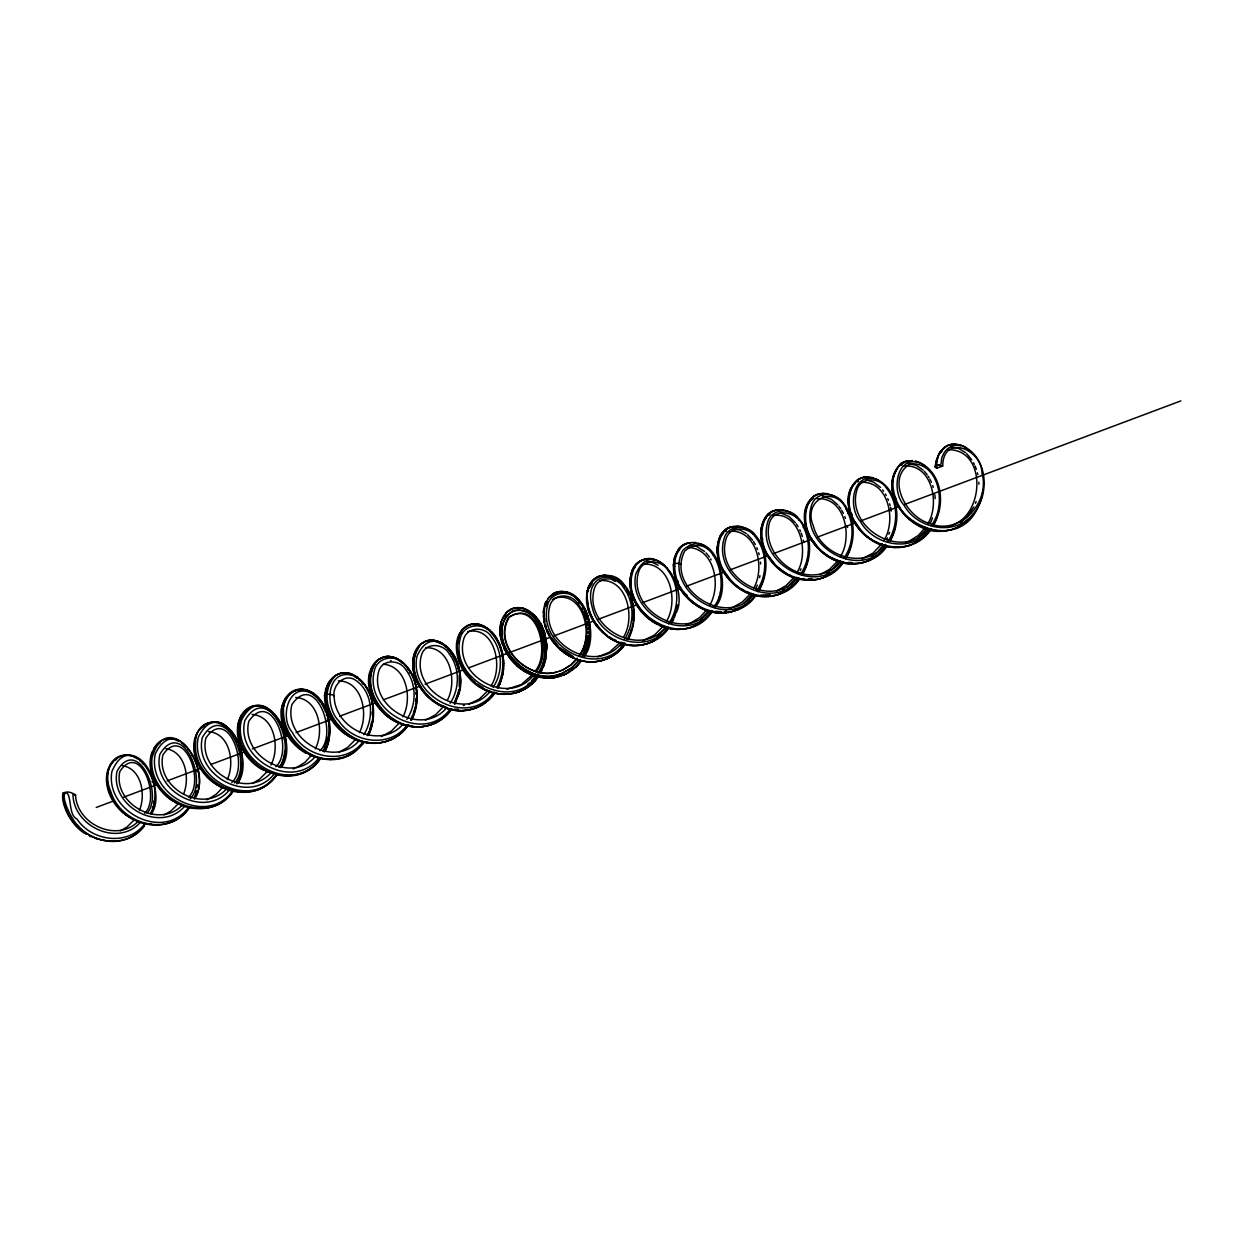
<?xml version="1.0" encoding="UTF-8"?>
<svg xmlns="http://www.w3.org/2000/svg" width="1243" height="1243" viewBox="0 0 1243 1243"><rect width="100%" height="100%" fill="white"/><g stroke="black" fill="none" stroke-linecap="round" stroke-linejoin="round"><path stroke-width="1.5" d="M62.756 794.557C61.187 805.852 72.482 827.294 86.093 834.084M712.845 607.407C732.391 589.881 715.067 526.861 684.815 550.913C664.989 588.374 726.409 629.144 753.538 594.884M544.123 622.261L543.409 610.934M503.679 662.705L503.291 670.909M544.512 632.081L546.982 646.469L545.289 661.369M590.13 633.013L588.856 619.635M633.308 616.839L633.324 615.471M403.229 723.954C381.275 749.84 335.936 729.89 334.227 697.82C331.508 685.468 344.933 671.888 356.492 680.853C372.962 692.864 374.236 718.299 363.811 734.691M325.044 691.9C322.481 708.588 332.207 725.275 345.74 734.52M372.279 714.958L372.279 712.053M588.188 633.2L588.219 631.895M63.642 792.816C61.156 832.857 119.421 860.56 144.328 825.259M412.769 661.96L413.344 670.987M503.648 666.807L503.695 665.44M931.504 525.105C946.778 505.87 939.801 461.914 910.358 463.825C885.451 478.275 906.131 516.56 928.381 523.023C958.679 536.712 990.469 503.446 982.001 473.21C981.752 449.158 943.282 433.294 942.676 466.016L936.725 468.254L936.787 466.793M415.923 698.613L415.752 701.534M808.618 552.855L808.68 551.395M848.363 498.583C847.322 523.94 870.457 547.604 895.768 547.448M936.445 465.674C935.932 454.223 945.628 441.451 958.042 444.45M590.005 635.748L589.633 623.535M590.239 634.35L589.881 637.115M767.009 515.192C758.199 525.649 760.001 541.404 765.983 552.809M935.979 465.845L938.263 455.342L944.82 447.107M456.756 645.474L459.879 633.666M543.331 613.017L543.704 608.821M586.82 594.605L588.343 609.614L595.055 623.66M503.695 668.097L503.104 672.261M633.34 620.847L633.308 609.971M588.048 635.794L586.494 644.791L582.687 654.471M284.833 750.601L284.01 756.412M459.257 686.633L459.257 675.011M852.014 539.415L852.154 537.955M895.659 523.054L895.799 521.594M761.229 529.798C759.706 551.488 775.989 572.106 796.39 578.352M804.874 513.437C802.59 539.99 827.481 565.208 854.003 563.84M891.992 482.222L893.033 476.457M589.726 638.467L590.037 637.084M459.926 687.161C461.976 670.785 456.352 651.938 441.669 642.973M412.8 661.354L413.406 657.454M457.269 644.682L458.108 639.865M153.588 802.59L153.775 801.129M197.404 784.768L197 787.674M241.049 768.407L240.645 771.313M677.451 604.844L676.782 609.194M939.102 508.154L939.288 506.693M982.933 490.348L982.529 493.253M630.683 577.793L630.729 588.327M500.976 622.976L500.323 635.328L504.456 649.234M500.556 624.996L500.152 633.79M589.881 638.451L589.306 641.186M281.415 708.246C278.681 726.518 290.334 744.635 305.996 753.274M717.817 544.683C715.238 561.603 725.213 578.477 739.041 587.675M848.503 497.076L849.389 492.818M311.729 693.361C327.064 702.777 331.788 723.395 327.655 740.051M674.219 560.795C670.552 586.463 693.625 611.245 718.811 612.939M459.972 688.389L454.658 704.082M502.871 673.628L503.244 672.183M589.679 639.803L589.058 642.538M674.234 559.117C671.764 572.572 677.357 586.587 686.431 596.438M371.564 722.245L370.989 725.12M458.838 689.539L458.263 692.413M720.412 592.833L720.676 591.388M459.242 691.232C463.748 672.556 456.678 648.24 437.334 641.046M502.607 674.965L503.011 673.535M632.501 626.286L632.765 624.934M759.582 577.607L759.955 575.68M328.292 737.146L323.133 751.58M761.446 528.322L763.59 521.734M805.091 511.961L806.179 507.843M543.781 608.728L544.683 604.875M586.914 592.631L588.094 588.529M414.634 708.774L414.929 707.329M763.746 577.917L764.057 576.472M807.391 561.556L807.701 560.111M851.346 543.766L850.678 546.625M502.747 674.871L501.209 680.278M584.49 655.356L589.198 642.522M152.438 808.338L152.796 806.909M196.425 790.548L195.695 793.391M283.715 757.842L280.436 767.521M676.472 610.624L671.236 623.038M894.323 530.264L894.665 528.834M937.968 513.903L938.31 512.489M981.954 496.128L981.224 498.971M631.056 575.882C632.64 564.338 644.837 554.518 656.273 560.065M588.017 592.01L588.529 590.192M107.504 770.878C103.402 786.508 111.544 803.056 123.368 813.14M281.695 706.832L285.595 698.426M325.34 690.471L326.132 687.783M674.172 558.06L679.02 548.614M718.097 543.253L718.905 540.565M936.663 460.096L935.559 467.415L936.725 468.254M587.799 589.493C583.495 604.471 590.394 620.49 601.099 631.009M500.913 622.929L501.24 621.997M239.34 777.03L239.728 775.616M327.002 742.91L326.179 745.722M370.647 726.549L369.824 729.361M414.276 710.188L413.468 713.016M719.759 595.692L718.951 598.505M763.404 579.331L762.581 582.159M369.684 672.214C366.172 684.442 370.725 697.634 378.292 707.376M413.639 656.537L414.509 653.927M458.853 693.765L454.907 703.926M541.342 671.531L545.289 661.416M588.561 645.195L586.727 650.4M630.822 631.646L631.584 629.02M631.864 628.958L629.113 636.696M674.7 558.697L675.586 556.072M458.185 692.895L454.363 702.559M675.633 613.607C690.657 589.71 653.569 532.657 635.794 574.111C627.404 614.26 687.022 645.661 712.379 610.748M806.225 565.798L806.66 564.4M501.178 621.951L501.535 621.049M888.9 534.21L889.506 532.346M151.149 812.534L151.63 811.151M195.26 794.79L194.281 797.555M238.905 778.444L236.792 783.882M456.632 698.038C473.024 673.784 436.417 613.467 417.026 656.102C408.17 696.717 469.264 728.274 493.859 691.916M675.306 614.865L674.327 617.616M849.87 549.437L846.297 557.423M893.515 533.076L890.765 539.835M936.678 518.113L937.144 516.731M980.323 501.752L980.789 500.37M545.724 606.227L546.361 604.502M458.714 636.292L456.74 647.712L458.807 659.505M501.473 621.003L506.087 613.079M544.76 604.782L546.159 601.332M587.892 588.685L588.421 587.613M543.595 666.574L544.512 663.995M501.349 680.17L499.22 685.375M151.599 813.543C168.768 788.746 130.701 725.788 111.854 771.701C105.096 811.151 162.802 841.76 188.377 807.764M183.513 794.199C190.163 778.382 185.627 751.44 165.739 748.706M139.418 810.452C145.959 794.93 141.655 768.392 122.109 765.626M325.713 747.105L324.066 751.16M717.972 601.27L718.485 599.903M761.617 584.909L762.114 583.542M805.759 567.181L802.123 575.105M932.545 517.849L930.261 523.256M975.491 503.322L976.175 501.488M458.667 638.11L459.32 636.432M107.939 769.557L108.996 767.086M152.066 751.937C145.198 770.691 157.239 791.651 173.383 801.362M849.824 491.482L850.88 489.012M893.453 475.137L895.815 470.444M937.098 458.776L937.595 457.502M545.087 603.849L545.832 602.063M588.203 587.753L588.762 586.712M632.19 570.428C624.778 591.544 638.855 614.881 657.796 624.421M719.604 537.302C710.297 563.203 732.671 592.15 758.541 596.112M368.301 733.479C378.183 713.7 373.164 683.277 350.79 674.561M411.946 717.118L412.49 715.766M455.575 700.757L456.134 699.405M935.622 520.833L936.165 519.481M979.81 503.12L978.676 505.808M227.236 779.563C235.129 763.093 230.095 733.199 208.451 731.63M194.467 799.094C212.6 774.995 176.957 709.598 155.313 753.802C146.519 794.013 205.872 826.688 232.053 791.775M238.097 782.733C246.176 764.243 242.882 739.678 226.661 726.611C214.619 715.176 194.871 725.788 195.617 741.745C191.142 782.639 251.878 811.99 276.101 775.026M281.741 766.372C290.971 745.831 285.346 715.067 262.584 706.257C248.367 701.456 236.419 716.45 238.19 729.781C238.128 769.681 296.176 794.495 320.337 758.82M500.432 682.749L498.023 687.83M628.849 636.742L629.906 634.225M150.776 813.994C156.074 802.092 156.4 788.062 151.491 775.974M217.09 722.727C192.028 718.33 189.371 754.221 201.77 768.749C216.298 795.536 258.715 801.937 276.692 775.181M194.467 797.804C215.194 769.029 167.121 704.828 151.988 758.106C147.513 799 208.249 828.351 232.457 791.387M785.343 510.329C758.479 504.627 756.412 544.046 770.66 558.495C785.933 583.433 826.673 588.359 843.422 562.38M757.298 585.111L755.697 588.685M800.181 570.553L800.943 568.75M370.305 670.49L371.036 668.874M589.151 588.467L592.212 583.278M458.869 635.391L460.314 632.858M588.561 586.851L589.151 585.826M632.578 569.558C622.79 593.315 641.947 621.034 665.347 627.451M673.784 618.967L671.904 622.914M716.838 603.958L717.429 602.622M761.058 586.261L759.178 590.192M359.398 732.671C368.876 714.896 362.536 680.76 338.329 680.915M315.318 748.876C324.501 731.381 319 698.923 295.663 697.432M402.95 716.854C412.443 699.001 407.098 666.388 383.45 664.213M270.974 765.004C280.017 747.929 274.889 716.077 252.065 714.445M447.262 700.384C457.362 682.376 450.758 646.748 425.743 647.712M324.532 751.875C338.578 730.092 322.714 676.456 290.629 692.693C268.395 717.972 298.149 759.566 328.416 759.116M368.161 735.514C377.111 717.195 374.454 692.413 358.807 678.507M368.487 735.297C378.229 715.548 374.314 686.385 353.773 675.135M326.629 686.509L328.494 683.075M324.796 751.456C335.159 730.931 329.939 699.11 306.757 689.989C292.416 685.033 279.955 699.747 281.835 713.42C281.602 753.087 339.805 778.32 363.391 742.32M719.402 539.291L720.583 536.945M806.676 506.585L807.235 505.373M281.073 767.506C301.163 742.708 263.578 675.322 241.251 720.785C231.944 761.866 292.618 795.753 319.42 759.908M237.351 783.51C257.239 759.178 220.337 692.398 198.29 737.301C189.231 777.932 249.237 811.244 275.744 775.865M886.616 539.617L887.455 537.846M368.907 732.127L367.167 735.607M414.867 653.103L418.052 648.147M410.718 719.759L411.355 718.454M454.363 703.398L454.985 702.093M675.928 555.248L677.155 552.933M934.41 523.474L935.031 522.169M753.833 587.97C764.725 568.641 758.028 532.206 731.956 531.025M797.462 571.609C809.302 552.125 800.212 511.246 772.462 515.472M546.718 603.678L547.51 602.109M584.614 655.372L585.81 652.917M411.169 720.381C420.056 703.243 418.844 680.107 405.575 665.518C397.201 653.554 376.753 656.366 374.205 671.313C364.354 711.602 424.624 744.324 450.152 709.038M411.48 720.194C422.48 699.7 417.897 667.507 394.761 657.64M588.949 585.981L589.57 584.987M632.283 569.745L633.433 567.896M502.545 618.299L502.964 617.445M497.278 686.478C506.072 669.837 504.58 647.354 491.575 633.277C483.154 621.329 462.676 624.157 460.081 639.135C449.919 679.983 511.79 712.643 536.588 675.897M147.062 813.171C164.045 794.899 137.15 735.421 117.028 771.25C109.555 806.521 161.015 834.488 185.114 805.759M411.138 718.765C421.548 699.514 417.524 671.406 398.226 659.256M623.396 637.302C635.686 618.097 627.42 577.917 599.856 580.636M666.403 621.438C678.538 602.063 670.785 562.597 643.299 564.089M709.66 605.372C721.422 585.966 714.741 548.349 687.954 547.433M497.34 688.342C510.842 666.295 501.147 622.727 470.491 624.452M628.259 639.259C635.095 626.503 635.919 610.857 630.931 597.308M715.548 606.553L716.201 605.263M978.055 507.113C954.562 561.556 865.47 510.733 900.134 464.245M490.954 685.95C503.664 667.848 495.009 625.617 467.772 631.599M973.906 506.895L967.442 516.482L960.357 522.806M840.237 556.895C852.931 537.458 845.131 496.594 817.117 498.769M883.866 540.534C896.576 521.097 888.776 480.233 860.762 482.408M927.511 524.173C940.221 504.736 932.421 463.872 904.407 466.047M278.867 767.304C298.755 746.421 267.882 680.776 244.871 720.52C235.176 759.597 293.426 791.682 318.876 757.842M196.891 733.23C188.035 750.803 198.896 772.229 213.734 782.841M632.687 568.89L633.899 567.103M234.523 782.966C253.821 763.171 224.595 699.094 202.345 737.487C193.318 775.523 249.967 806.101 274.672 773.395M589.368 585.142L590.487 583.371M190.257 798.705C208.995 779.967 181.323 717.289 159.819 754.439C151.739 790.564 204.505 819.79 229.256 790.206M540.27 673.24L545.553 659.691L546.78 645.179M583.915 656.894C602.824 634.676 579.58 570.319 547.666 598.862M719.868 536.215L723.271 531.584M720.878 534.801C707.329 561.199 732.888 594.294 760.53 596.391M845.753 558.744C855.728 542.352 856.085 519.807 844.168 504.285C836.99 491.871 815.61 490.255 811.384 505.901C799.233 546.221 860.172 581.32 886.601 545.786M188.625 797.105C205.561 781.257 183.622 724.032 162.926 754.874C155.499 787.13 201.319 813.823 225.403 790.097M144.732 813.217C161.031 798.022 140.241 740.61 119.825 771.546C112.631 803.988 159.57 829.765 182.643 804.78M538.732 672.712C553.244 652.062 544.62 608.293 514.524 610.189M537.706 673.084C555.714 653.756 537.613 592.227 506.569 615.378C488.344 646.22 527.731 686.291 559.878 674.157M582.314 656.366C592.616 639.539 591.823 615.658 578.337 600.757C570.133 588.778 549.717 591.513 547.293 606.444C537.644 647.556 599.81 679.564 624.701 642.88M626.86 639.663C633.433 628.927 635.406 615.627 632.671 603.368M803.475 527.312C798.659 511.106 771.763 505.777 768.764 525.82C764.942 547.433 782.189 568.781 802.776 573.769C812.813 556.817 812.005 533.092 798.441 518.253C790.206 506.849 770.147 508.682 767.304 523.583C757.08 563.638 816.837 597.106 842.972 562.147M889.941 541.062C902.309 521.345 898.487 488.623 875.398 478.664M933.586 524.701C945.939 504.984 942.116 472.278 919.043 462.318M371.439 668.097L374.982 663.576M519.621 607.703C503.866 606.351 497.014 625.711 500.836 638.482M633.775 569.201C616.932 610.453 680.884 651.425 709.862 614.834M534.816 671.438C550.944 654.564 537.473 598.52 508.605 617.398C492.01 645.101 527.312 680.418 556.196 672.168M460.112 632.858L460.796 632.066M589.803 584.319L591.513 581.895M319.917 750.772C338.873 733.494 314.961 670.443 291.872 704.641C283 739.414 333.419 768.78 358.404 741.465M275.884 766.698C294.498 749.98 271.456 687.861 248.802 721.328C240.225 755.62 289.945 784.271 314.557 757.453M231.804 782.562C249.998 766.543 227.997 705.496 205.872 738.093C197.761 771.748 246.502 799.404 270.601 773.239M109.617 765.952L111.031 763.855M764.212 520.584L764.896 519.512M714.632 607.609C734.675 588.234 713.466 522.899 682.811 550.276C662.379 590.301 728.212 632.936 755.682 594.869M807.857 504.223L810.063 501.209M851.502 487.877L852.185 486.79M578.694 656.133C594.542 637.566 584.381 590.052 554.844 598.132M757.981 591.761C769.075 575.229 768.764 551.255 755.868 535.764C748.302 524.158 728.041 523.769 724.094 538.607C711.959 578.927 772.882 614.026 799.327 578.508M535.919 671.779C552.933 654.657 538.654 597.867 509.304 617.134C491.964 645.101 527.98 681.288 557.33 671.873M493.083 687.488C503.027 672.525 503.027 650.85 491.405 636.773C484.723 625.773 466.109 626.69 463.437 640.145C454.239 677.451 510.283 706.91 533.822 674.654M450.09 703.32C459.801 688.762 460.034 667.833 449.189 653.787C443.098 642.833 424.593 642.289 421.346 655.574C411.48 692.18 466.203 722.121 490.255 691.232M624.421 639.337C634.583 624.079 634.8 602.14 623.411 587.442C616.994 575.96 597.588 575.4 594.154 589.337C583.744 627.684 641.062 659.163 666.264 626.752M756.956 590.534C767.599 574.841 767.599 552.032 755.48 537.131C748.566 526.115 729.408 525.556 725.834 539.633C715.176 577.42 771.126 610.127 797.183 578.523M800.585 574.173C809.892 560.469 810.964 541.684 803.335 526.985M844.23 557.812C853.537 544.123 854.609 525.323 846.965 510.624M887.875 541.466C898.518 525.773 898.518 502.964 886.414 488.064C879.485 477.032 860.327 476.489 856.753 490.565C846.095 528.353 902.045 561.059 928.101 529.456M406.803 719.386C416.483 704.921 416.793 684.101 406.057 670.086C400.091 659.225 381.756 658.65 378.602 671.826C369.202 707.687 422.107 737.239 446.501 707.904M579.331 655.884C589.431 640.813 589.71 619.123 578.508 604.533C572.262 593.175 553.088 592.554 549.748 606.32C539.633 644.371 596.5 675.275 621.469 643.237M633.604 567.29L634.412 566.342M407.844 724.778L406.181 727.108M668.516 623.846C679.253 608.65 679.766 586.463 668.625 571.329C662.503 559.707 642.895 557.734 638.638 571.733C626.923 609.8 683.681 642.864 709.784 611.245M752.776 593.719L743.687 603.461M796.421 577.358L787.316 587.116M840.05 560.997L830.961 570.755M883.695 544.636L877.496 551.939L871.498 556.553M927.34 528.291L916.712 539.151M408.372 725.011L405.948 728.227M408.698 724.824L405.078 729.253M451.085 709.815L451.862 708.712M494.465 693.547L495.242 692.46M460.998 633.417L461.976 632.097M677.621 552.218L679.703 549.686M665.642 626.767L664.119 628.834M708.836 610.577L700.12 619.791M881.924 543.688L873.161 552.995L862.02 558.899M925.553 527.327L918.22 535.5L909.037 541.249M634.241 568.486L635.235 567.15M536.292 675.26L531.336 681.148M548.52 598.023C530.994 628.29 566.171 667.755 598.644 661.167M663.824 625.617L654.517 635.049L642.74 640.689M707.065 609.583L699.623 617.616L690.378 623.194M375.246 663.032C357.813 693.345 392.866 732.702 425.292 726.067M461.091 631.304L462.365 629.906M590.782 582.781L592.072 581.211M634.101 566.544L635.484 564.928M678.476 549.297C661.385 576.736 690.984 613.778 720.816 613.032M153.93 748.504L154.676 747.509M241.95 714.787C229.287 734.737 244.84 761.306 264.091 770.536M311.853 754.874L304.908 762.41L296.3 767.723M319.746 758.681C302.981 784.877 261.776 778.724 247.202 753.351C232.301 738.793 238.003 697.214 264.433 707.671M450.665 709.598C434.242 735.048 394.435 730.946 378.742 706.879C365.131 692.895 363.811 655.745 389.789 656.926M494.31 693.237L487.66 700.648L479.518 706.335M537.939 676.891L534.397 681.35M581.584 660.53L575.991 666.978M625.229 644.169C618.936 653.212 608.961 659.567 598.069 661.323M668.874 627.808C654.517 649.98 620.77 650.431 603.119 632.081M756.148 595.102C739.725 620.552 699.918 616.45 684.225 592.383C670.195 578.306 669.635 539.975 696.204 542.585M799.793 578.741C783.028 604.704 742.304 599.794 727.031 574.856C713.249 560.546 714.368 522.231 740.766 526.442M887.067 546.034C870.318 571.998 829.578 567.088 814.305 542.134C800.057 527.685 802.123 488.266 828.972 493.984M930.712 529.673C913.621 556.165 871.949 550.4 857.142 524.593C843.111 509.832 847.027 470.615 873.549 477.918M399.36 722.882L391.343 731.164L381.321 736.555M443.642 706.444L435.563 714.772L425.463 720.179M223.15 786.835L216.437 794.059L209.601 798.472M721.266 533.869L725.135 529.829M451.349 709.644L449.438 711.928M493.657 694.619L494.621 693.423M536.992 678.305L537.799 677.249C522.107 700.741 485.485 698.892 468.766 677.544C455.109 664.166 448.537 631.242 471.641 624.25M580.124 662.146L581.056 661.105M623.287 645.972L624.359 644.868M667.351 628.678L663.948 632.796M667.724 628.616L664.321 632.734M710.406 613.389L711.214 612.317M579.269 659.909L571.329 668.066L562.706 673.116M189.418 807.888C171.783 834.115 130.266 828.584 115.257 802.667C102.998 788.497 103.247 753.569 127.951 755.076M233.062 791.542C215.07 818.282 172.653 811.897 158.125 785.11C146.146 770.738 147.933 735.872 172.513 738.87M363.981 742.459L354.069 752.233M580.139 659.582L572.122 667.771L561.556 673.582M753.6 597.572L754.827 595.972M797.307 581.18L798.534 579.58M840.594 564.912L841.822 563.312M886.041 546.78L879.267 554.114L870.597 559.723M929.795 530.388L924.497 536.386L917.769 541.404M973.005 514.182L970.488 517.321M620.133 642.413L609.645 652.093L597.65 656.91M577.311 658.091L570.755 664.927L563.871 669.371M749.917 594.263L742.242 602.078L732.811 607.361M793.562 577.917L785.887 585.717L776.44 591.015M837.207 561.556L829.516 569.356L820.085 574.654M187.973 808.898C167.65 838.046 120.291 823.487 110.938 791.915C95.758 757.795 136.606 738.202 150.76 774.234M532.765 674.39L521.33 684.505L506.958 689.228M710.778 613.747L711.664 612.613M487.707 690.906L479.316 699.032L468.968 704.175M354.892 740.144L347.574 747.463L338.655 752.435M634.629 565.814L636.059 564.275M461.619 630.589L464.82 627.482M450.556 710.716L447.682 713.933M493.813 694.495L491.948 696.686M580.248 662.177L578.43 664.197M623.551 645.94L620.692 649.001M266.53 772.229L259.399 779.299L252.236 783.478M406.912 725.244C390.318 748.193 353.556 743.33 338.795 720.862C324.485 707.283 326.334 668.19 352.732 675.415M620.412 645.909L621.22 644.915M632.578 602.591C626.954 567.849 581.242 567.958 592.274 607.578C599.608 640.067 647.23 656.102 668.299 627.264M133.856 820.271L127.035 826.983L120.198 830.977M177.889 804.143L170.99 810.933L164.076 814.942M577.187 658.806L570.335 665.471L562.815 669.884M405.296 728.243C388.95 750.057 354.022 747.074 337.847 726.611C323.957 713.078 317.664 679.657 341.343 673.053M144.545 825.849C128.511 847.477 94.08 845.085 77.672 825.181C71.472 820.318 51.957 781.443 75.543 794.805C76.491 823.721 115.925 842.816 137.662 821.903M841.06 564.788L835.047 570.646M972.29 515.596L963.107 523.94M329.24 682.065L330.032 681.133M363.08 743.827L352.437 753.32M721.997 534.863L723.628 533.061M765.641 518.502L766.434 517.57M852.916 485.78L855.448 483.201M884.348 548.536L877.263 555.512M144.716 823.891C127.889 846.343 91.578 841.309 76.957 819.013C66.951 814.973 73.182 787.472 62.678 793.174M930.246 529.44C912.455 553.166 873.813 545.972 860.327 521.423C847.726 507.564 852.139 471.563 876.408 479.099M362.863 741.993C344.653 766.201 305.063 757.888 292.323 732.345C278.727 717.366 289.231 680.309 312.723 693.998M492.989 695.536L491.063 697.68M536.137 679.439L531.507 684.209M622.712 646.981L617.849 651.783M885.653 544.418C865.361 571.112 820.939 556.429 813.373 526.007C801.797 499.468 835.84 483.123 847.12 510.951M663.311 629.828L658.883 634.381M375.402 662.426L377.608 660.484M376.38 661.696C354.97 691.465 393.347 734.97 426.582 725.834M678.678 548.816L680.822 546.749M419.73 645.443C401.085 672.587 430.575 710.825 460.733 710.437M548.66 597.557L553.259 593.595M591.854 581.367L592.647 580.543M404.193 730.231L405.42 729.051M448.847 712.767L445.802 715.813M575.664 667.056L578.539 664.228M707.795 616.435L708.696 615.456M839.305 566.451L836.523 569.31M926.796 533.698L924.015 536.556M840.827 562.162C831.598 572.774 816.325 577.311 802.776 573.769M679.253 548.163L681.475 546.205M462.738 629.238L466.172 626.503M506.041 613.017L507.967 611.323M403.26 731.195L404.519 730.029M592.429 580.714L593.253 579.922M490.13 698.628L491.218 697.541M635.748 564.477L636.665 563.654M576.721 666.17L577.653 665.223M111.823 762.922L112.662 762.052M155.468 746.561L156.307 745.707M199.098 730.2L200.838 728.553M940.982 452.126L941.837 451.271M767.91 514.276C747.633 538.623 774.078 576.923 802.279 579.72M750.508 600.664L747.618 603.383M794.215 584.288L789.771 588.265M794.65 584.194L786.99 590.441L777.683 594.713M969.136 518.797L966.231 521.516M447.029 714.709L444.823 716.714M489.183 699.56L490.301 698.488M532.532 683.23L533.48 682.314M619.076 650.866L620.024 649.949M663.032 633.744L655.853 639.508M663.389 633.697L653.585 640.829M403.587 730.993L401.334 733.013M706.863 617.398L696.997 624.576M139.977 822.85C117.122 847.26 73.057 825.818 72.964 794.059M376.567 661.136L378.245 659.94M420.01 644.868L424.391 641.87M420.957 644.231C397.853 671.904 433.434 715.984 465.985 710.219M593.035 580.093L593.874 579.347M636.354 563.856L637.286 563.063M488.204 700.446L489.354 699.421M554.906 677.497L565.627 674.141L575.773 667.103M705.915 618.315L701.844 621.686M402.639 731.909L399.298 734.706M749.529 601.969L742.848 606.895M243.597 712.985L244.483 712.192M287.226 696.624L288.127 695.847M810.918 500.339L813.73 498.21M723.83 530.885L726.145 529.067M767.537 514.478L768.873 513.437M812.627 497.045C790.486 522.402 819.992 563.126 850.026 563.763M334.709 676.27C310.47 704.765 348.46 750.104 381.85 742.366M552.545 599.825L554.254 598.505M443.813 717.568L445.103 716.527M487.194 701.316L488.375 700.306M527.343 687.457L531.553 684.116M574.794 667.988L571.609 670.428M616.854 652.637L618.097 651.767M507.268 611.805L511.494 609.132M593.657 579.502L594.527 578.787M636.975 563.265L637.939 562.52M529.471 682.889L527.514 684.489M835.498 570.521L828.599 575.167M442.788 718.392L444.093 717.382M486.168 702.14L487.38 701.161M530.543 684.986L525.136 688.855M615.829 653.461L617.087 652.622M400.666 733.665L398.242 735.499M656.941 635.981L657.92 635.189M377.841 660.002L382.533 657.438M421.284 643.719L425.883 641.186M594.309 578.958L595.195 578.275M637.628 562.722L638.607 562.007M681.117 546.407L682.827 545.211M157.208 744.914L160.145 743.034M331.757 679.486L332.704 678.771M441.731 719.184L443.067 718.205M485.112 702.932L486.339 701.984M768.485 513.654L769.883 512.691M572.759 669.682L569.434 671.904M614.772 654.253L616.062 653.445M857.406 479.876C833.727 503.803 862.316 545.382 891.79 547.184M901.144 463.484C874.575 489.4 910.56 536.308 943.453 530.963M746.515 604.549L738.078 609.598L730.216 612.131M831.924 573.07L833.509 571.889M919.4 540.317L921.001 539.136M965.19 522.588L959.767 526.053M397.154 736.244L398.583 735.281M440.659 719.946L442.011 718.998M484.04 703.678L485.298 702.777M613.7 654.999L615.005 654.238M378.509 659.489L384.103 656.926M465.286 626.969L466.886 626.068M594.977 578.446L595.879 577.793M638.296 562.209L639.29 561.525M681.785 545.895L683.541 544.776M508.573 610.733L510.764 609.49M786.555 590.534L788.186 589.446M829.438 571.873L826.238 573.878M396.051 736.975L397.496 736.042M440.939 719.759L438.437 721.344M482.937 704.408L484.226 703.538M613.933 654.999L610.344 657.05M700.772 622.448L695.831 625.182M201.786 727.839L202.764 727.217M245.415 711.493L246.394 710.856M725.461 531.553L726.44 530.932M769.106 515.208L770.085 514.571M335.284 675.586L340.147 673.364M725.788 529.285L727.202 528.399M769.495 512.893L770.924 512.007M813.217 496.485L815.781 495.025M814.693 495.615C796.11 508.667 805.355 537.613 820.131 550.121M900.647 463.67L902.185 462.816M595.661 577.964L597.324 576.97M638.98 561.727L640.005 561.09M394.932 737.658L396.408 736.757M439.851 720.474L437.303 721.997M481.818 705.092L483.123 704.253M526.302 688.063L519.248 691.698M568.315 672.587L569.527 671.95M612.83 655.714L608.013 658.215M352.794 753.04L347.232 756.101M830.728 574.048L823.27 577.684M874.497 557.641L868.826 560.562M918.251 541.233L914.335 543.346M961.958 524.857L958.042 526.985M782.608 590.239L784.224 589.275M351.101 753.911L343.55 757.546M393.798 738.295L395.29 737.441M480.684 705.729L482.004 704.936M567.181 673.224L568.408 672.634M655.077 640.145L651.254 642.01M466.684 626.052L468.347 625.307M553.166 593.719L553.99 593.206M596.376 577.529L598.054 576.597M639.679 561.292L640.72 560.686M683.184 544.993L684.256 544.372M480.823 705.558C460.283 717.677 432.828 707.562 420.74 688.171C410.314 674.39 407.564 645.878 428.26 640.471M115.475 759.924L116.5 759.38M857.359 481.864L858.385 481.305M901.004 465.504L902.03 464.96M726.844 528.617L728.305 527.824M770.551 512.225L772.027 511.432M857.996 479.41L861.85 477.732M901.703 463.002L903.288 462.225M945.379 446.625L948.098 445.367M946.98 445.864L939.786 451.877L936.026 461.231L935.249 466.141L938.434 465.146L942.676 466.016M741.17 607.905L732.111 611.649M784.861 591.544L779.532 594.061M916.557 542.259L912.564 544.185M394.14 738.078L391.452 739.476M436.138 722.603L437.583 721.795M566.016 673.83L567.274 673.271M467.415 625.649L469.885 624.701M553.896 593.315L554.735 592.833M640.409 560.888L642.227 560.018M683.899 544.589L685.002 544.014M436.433 722.401L433.76 723.706M478.337 706.91L479.705 706.179M566.109 673.877L563.654 674.918M609.412 657.656L605.605 659.241M652.777 641.404L650.058 642.538M696.235 625.105L692.242 626.767M392.99 738.684L390.255 740.005M827.31 575.991L821.421 578.337M956.255 527.824L958.539 526.799M952.682 524.888C984.565 514.12 986.849 448.956 948.036 449.702M435.252 722.975L432.548 724.187M477.141 707.438L478.539 706.754M564.928 674.452L559.987 676.27M695.055 625.68L691.015 627.218M203.774 726.673L204.831 726.207M561.743 670.35L563.219 669.728M247.419 710.312L248.476 709.846M727.932 528.042L729.439 527.327M771.639 511.634L773.162 510.935M815.361 495.227L816.915 494.528M860.684 478.135C836.306 491.84 851.191 529.083 871.623 539.648M902.806 462.427L904.422 461.743M424.811 641.543L426.66 640.906M511.448 609.07L513.033 608.526M554.642 592.958L556.274 592.243M513.048 610.686C479.798 635.095 526.069 687.363 558.666 674.498M597.836 576.768L598.815 576.286M641.155 560.531L643.004 559.738M684.644 544.232L685.763 543.688M867.008 561.308L869.292 560.422M910.746 544.931L913.046 544.014M954.453 528.57L956.753 527.638M206.618 799.777L208.125 799.156M390.613 739.787L385.314 741.729M475.929 707.92L477.343 707.283M520.522 691.092L518.02 692.149M607.035 658.743L603.135 660.095M648.846 643.035L650.4 642.491M562.147 670.195L559.552 671.173M74.533 795.178L75.543 794.805M96.239 807.453L112.585 801.331M123.492 797.245L158.001 784.302M167.09 780.899L201.599 767.956M210.688 764.554L243.395 752.295M252.469 748.892L286.993 735.949M296.083 732.547L330.591 719.604M339.681 716.201L376.023 702.59M383.279 699.856L419.621 686.245M425.075 684.194L465.037 669.216M468.673 667.848L550.431 637.208M554.067 635.857L594.03 620.863M597.665 619.511L637.628 604.533M643.082 602.482L681.242 588.188M686.68 586.137L724.84 571.842M730.294 569.791L768.438 555.497M773.892 553.461L812.036 539.151M817.49 537.116L855.65 522.806M861.104 520.77L899.248 506.46M904.702 504.425L1180.85 400.914M560.375 674.017L562.256 673.318M649.188 642.988L646.391 643.89M474.702 708.37L476.131 707.764M432.844 723.985L427.545 725.741M389.401 740.269L382.766 742.335M561.044 670.63L557.672 671.748M689.275 623.644L685.856 624.763M685.406 543.921L686.54 543.409M598.598 576.457L603.678 575.214M555.403 592.647L557.066 591.994M512.209 608.744L516.233 607.749M468.922 624.965L470.677 624.468M949.31 526.193L951.004 525.587M905.665 542.538L907.374 541.932M952.589 529.223L954.95 528.384M908.897 545.599L911.228 544.776M865.159 561.976L867.474 561.168M345.787 756.552L337.847 758.945M293.146 768.935L294.746 768.36M947.601 445.553L949.279 444.963M903.925 461.93L905.588 461.339M816.496 494.745L820.504 493.595M772.773 511.153L774.327 510.531M729.066 527.545L738.124 526.442M728.818 531.833L729.843 531.476M689.772 627.622L691.419 627.14M647.96 643.439L645.133 644.247M559.195 674.405L561.075 673.753M604.595 659.691L601.892 660.468M516.777 692.553L518.082 692.025M474.904 708.215L468.378 710.017M431.616 724.436L426.271 726.036M686.183 543.642L687.332 543.175M642.693 559.94L645.412 559.132M599.375 576.177L604.518 575.183L610.577 576.115M382.922 657.221L384.895 656.724M729.377 608.495L731.102 607.967M950.709 529.798L953.086 529.052M907.017 546.159L909.379 545.428M865.625 561.836L861.368 563.017M819.541 578.912L821.856 578.228M775.803 595.288L778.118 594.636M688.529 627.995L690.176 627.56M560.049 676.332L557.47 676.969M516.839 692.444L512.971 693.532M473.661 708.619L467.073 710.219M948.766 445.149L950.475 444.637M905.106 461.526L906.784 461.013M861.383 477.918L863.046 477.421M817.661 494.341L823.021 493.44L828.211 494.248M773.938 510.749L775.523 510.22M730.231 527.141L732.64 526.612M687.255 628.321L688.917 627.933M643.874 644.573L645.459 644.216M600.618 660.794L602.094 660.468M514.322 693.128L515.596 692.802M426.287 641L434.351 640.735L442.648 644.294M937.548 465.27C943.328 466.684 940.019 458.993 942.8 455.559C945.721 447.34 955.634 442.772 963.682 446.392C987.703 458.046 989.879 493.859 973.89 513.079C956.1 536.821 917.443 529.611 903.972 505.062C890.811 491.094 896.514 453.866 920.877 463.251M951.206 529.611L946.871 530.652M905.106 546.64L907.499 546.003M863.745 562.395L859.441 563.405M817.63 579.393L819.976 578.803M773.907 595.754L776.222 595.195M686.959 543.393L688.948 542.818M643.47 559.692L647.929 558.915M556.973 592.119L557.874 591.792M513.779 608.215L515.441 607.936M427.141 640.689L429.068 640.316M342.074 757.764L329.954 759.535M687.659 628.259L684.691 628.849M642.584 644.868L644.185 644.542M599.344 661.074L600.835 660.794M556.196 677.249L557.532 677.031M384.413 741.838C361.154 748.084 336.433 731.537 328.913 709.535C321.315 694.961 329.892 667.273 349.858 674.219M949.31 530.093L944.929 530.947M903.179 547.029L905.588 546.485M815.703 579.766L818.065 579.285M771.981 596.143L774.327 595.677M728.289 612.504L730.62 612.053M687.767 543.191L689.772 542.694M557.765 591.917L558.682 591.637M471.299 624.25L472.293 624.11M384.507 656.786L385.703 656.568M686.369 628.538L683.401 629.051M641.31 645.117L642.911 644.837M599.546 661.09L596.764 661.525M513.048 693.423L509.086 694.138M949.978 444.839L951.703 444.419M906.302 461.215L911.818 460.702M862.595 477.607L864.273 477.188M775.135 510.438L776.751 510.003M340.924 673.116L342.571 672.836M463.328 705.449L464.462 705.263M640.005 645.319L641.621 645.07M554.968 677.559L549.732 678.119M555 677.528C536.541 680.729 517.492 670.536 507.719 654.999M770.256 594.651L760.809 595.164M724.747 611.292L726.611 610.997M201.071 807.577L202.935 807.297M903.661 546.858L899.264 547.51M857.499 563.685L859.892 563.265M813.745 580.061L816.138 579.658M770.023 596.438L772.385 596.065M726.332 612.799L728.693 612.442M558.589 591.761L560.344 591.45M472.107 624.095L473.117 623.986M428.773 640.331L429.892 640.192M385.33 656.615L386.542 656.444M682.096 629.207L683.79 628.989M638.716 645.474L640.331 645.272M595.459 661.68L596.966 661.525M552.374 677.917L553.663 677.761M467.29 710.048L461.821 710.608M951.19 444.606L955.494 444.326M907.53 460.982L908.773 460.858M863.807 477.39L871.98 477.84M776.347 510.205L779.268 509.832M812.036 578.57L808.261 578.865M342.151 672.898L346.362 672.727M244.716 791.216L237.133 791.449M945.426 530.761L940.982 531.243M901.703 547.153L897.275 547.604M855.526 563.887L857.95 563.545M811.788 580.263L814.181 579.953M768.065 596.624L770.442 596.345M726.735 612.737L722.401 613.094M336.309 758.914L325.977 759.255M645.909 559.226L646.748 559.148M559.412 591.652L562.054 591.419M516.265 607.811L517.072 607.672M472.93 623.97L473.956 623.908M429.596 640.223L430.731 640.114M680.791 629.331L682.485 629.144M386.153 656.506L387.365 656.366M637.395 645.599L639.026 645.443M594.154 661.804L595.661 661.696M507.781 694.262L509.164 694.029M689.399 542.927L690.611 542.632M681.164 629.269L676.829 629.44M636.09 645.676L637.706 645.552M592.849 661.882L594.356 661.804M507.859 694.138L503.819 694.371M286.465 775.042L280.778 775.088M199.191 807.764L189.697 807.375M855.976 563.747L851.564 563.996M812.223 580.155L803.848 580.093M766.092 596.733L768.469 596.547M724.778 612.923L720.412 613.094M517.104 607.749L520.491 607.796M473.769 623.893L474.795 623.877M430.435 640.145L431.57 640.083M386.993 656.428L388.204 656.335M689.399 545.289L696.655 546.485L704.532 551.472M865.066 477.265L867.614 477.296M821.328 493.673L826.471 494.108M777.605 510.081L783.152 510.298M679.859 629.346L675.508 629.393M634.769 645.707L636.385 645.63M591.528 661.913L593.035 661.882M343.41 672.758L347.652 672.883M548.412 678.15L549.686 678.056M505.233 694.262L506.554 694.216M951.237 447.154L958.493 448.335L965.609 452.67M907.592 463.515L916.06 465.208L923.083 470.04M733.028 528.943L740.284 530.124L746.266 533.527M851.906 562.504L848.099 562.442M720.987 611.572L715.269 611.354M897.757 547.448L893.297 547.526M810.234 580.248L797.928 579.005M764.103 596.733L766.496 596.64M633.448 645.692L635.064 645.676M590.207 661.898L591.715 661.929M547.091 678.15L548.365 678.088M604.284 575.354L609.474 576.022M561.09 591.544L562.908 591.466M517.958 607.703L518.797 607.718M474.624 623.862L475.649 623.893M431.274 640.114L432.424 640.098M387.832 656.397L389.914 656.397M646.842 561.51L651.705 562.178M458.279 709.349L454.456 709.1M632.128 645.645L633.744 645.661M588.887 661.851L590.394 661.913M547.044 678.088L535.251 676.223M502.483 694.324L503.912 694.247M151.755 824.233L144.157 823.394M939.49 531.072L927.62 529.161L914.739 522.992M762.114 596.64L764.507 596.656M475.479 623.877L476.504 623.939M432.129 640.114L433.279 640.145M388.686 656.397L394.264 657.283M412.692 725.912L407.611 725.368M368.705 742.397L361.123 741.325M674.188 629.3L675.881 629.331M630.807 645.552L632.423 645.614M587.566 661.758L589.073 661.866M502.592 694.2L494.574 693.159M912.548 460.531C880.541 463.406 892.567 510.842 913.823 521.842M802.558 578.632L804.454 578.803M760.126 596.469L762.518 596.562M674.561 629.238L670.226 628.787M629.471 645.428L631.102 645.521M586.245 661.633L587.737 661.773M501.271 694.107L491.964 692.444L484.413 689.399M562.799 591.59L563.778 591.559M476.333 623.924L477.374 624.033M432.984 640.176L436.759 640.766M780.153 510.112L781.443 510.267M519.792 607.749C528.757 608.759 536.028 615.44 540.441 622.992M866.34 479.907L873.643 482.16L880.526 487.489M822.695 496.268L831.194 499.204L837.937 505M104.303 840.346L100.512 839.755M673.224 629.098L667.6 628.228M626.845 645.039L629.766 645.397M583.604 661.245L586.416 661.649M563.669 591.684L568.144 592.662M520.522 607.858L521.361 607.92M477.203 624.017L478.244 624.172M433.854 640.269L440.24 642.041M390.411 656.553L396.859 658.308M929.686 528.974L931.582 529.316M324.454 758.665C301.878 754.967 283.078 733.65 283.482 710.576C282.052 696.266 298.273 683.029 310.828 692.786M868.904 477.452L871.514 478.042M347.248 672.945L350.262 673.473M780.262 512.769L788.746 516.327L795.318 522.604M521.392 607.998L523.987 608.573M478.073 624.157L479.114 624.343M624.219 644.495L627.125 645.008M580.978 660.701L583.775 661.26M390.722 657.081L394.435 658.2M128.868 755.231L132.597 756.35M884.161 544.9L886.041 545.32M840.517 561.261L842.397 561.681M796.887 577.622L798.767 578.042M316.841 757.546L318.721 757.966M231.431 790.688L225.853 789.15M565.41 591.994L566.28 592.212M478.943 624.328L479.984 624.561M348.553 673.193L351.567 673.908M621.096 642.289L623.582 642.957M667.957 628.166L659.909 625.649M624.499 644.449L619.061 642.911M578.383 659.986L581.149 660.701M958.975 444.652L961.756 445.553M915.33 461.013L918.111 461.914M751.378 593.455L753.242 593.968M173.445 739.088L178.992 741.325M184.057 806.101L185.922 806.614M680.838 564.167C679.02 562.302 669.589 563.669 674.887 566.404M334.149 695.723C333.14 694.355 322.683 692.817 324.594 696.422M523.132 608.386L524.857 608.884M479.814 624.545L480.855 624.825M653.103 559.583L653.989 559.847M652.777 559.801L653.647 560.049M925.942 528.026L922.259 526.768M880.448 543.797L882.297 544.387M838.652 560.748L829.687 556.988L821.607 551.41M313.127 756.443L314.976 757.034M94.919 838.233L96.768 838.823M741.698 526.69L744.479 527.747M698.053 543.051L699.918 543.704M218.007 722.975L220.803 724.032M446.89 707.593L438.468 704.144M358.637 740.673L346.844 735.234M959.41 445.072L960.715 445.507M958.912 445.258L960.217 445.693M915.718 461.448L917.023 461.883M621.904 643.75L614.073 640.735M575.835 659.116L578.554 659.986M535.236 676.161L527.7 673.178L519.605 668.035M492.088 692.335L482.004 688.094M567.15 592.476L571.609 594.263M480.684 624.809L481.725 625.12M697.509 543.533L698.38 543.844M652.513 562.426L658.153 565.27M390.488 660.639L391.312 660.934M747.711 592.196L749.529 592.864M180.375 804.842L182.208 805.511M136.746 821.188L138.563 821.872M786.275 510.64L788.124 511.386M400.137 723.379L395.336 721.344M575.975 659.132L570.848 656.941M785.762 511.091L787.068 511.619M351.179 673.97L352.872 674.452M611.463 576.41L613.203 577.14M524.888 608.946L528.322 610.499M481.554 625.105L485.19 626.736M789.554 575.074L791.34 575.835M309.507 755.014L311.309 755.76M265.862 771.359L267.665 772.121M830.837 494.636L832.686 495.475M659.349 624.359L651.363 619.962M613.871 639.43L616.233 640.518M573.38 656.584L559.319 647.261M920.473 526.007C904.655 518.937 892.567 502.902 891.915 485.36M875.056 541.528L876.828 542.368M616.808 641.854L609.35 638.001M573.458 658.106L569.636 656.304M134.943 820.442L124.89 814.367M89.543 835.964L91.298 836.803M962.688 445.957L964.521 446.89M700.85 544.092L702.683 545.024M657.205 560.453L660.841 562.504M352.484 674.514L357.953 677.466M133.514 756.738L135.363 757.671M526.628 609.676L535.065 615.953L541.606 625.12M700.12 544.558L701.844 545.459M569.76 593.501L574.965 596.516M483.294 625.835L486.883 627.777M744.137 590.611L740.704 588.716M698.768 606.056L700.493 606.957M220.462 786.897L215.365 783.96M175.077 802.341L176.817 803.242M611.976 579.533L615.176 581.382M789.041 511.821L790.874 512.846M745.412 528.182L746.313 528.679M396.284 659.039L397.201 659.536M265.365 708.122L267.183 709.131M221.72 724.467L223.554 725.492M481.833 686.835L482.983 687.457M393.021 720.117L394.171 720.738M611.572 638.203L612.721 638.824M613.125 640.067L608.215 637.239M568.455 655.636L569.776 656.32M483.341 688.653L478.539 685.887M786.042 573.334L775.088 565.13L766.884 554.456M437.318 703.522L433.978 701.44M877.247 479.596L878.148 480.14M833.602 495.957L834.504 496.501M567.274 654.937L568.579 655.636M525.292 671.81L522.961 670.381M480.699 686.167L477.405 684.007M391.902 719.464L386.526 715.704M609.35 636.851L610.453 637.535M697.059 605.077L687.799 597.836M964.599 447.371L965.873 448.179M566.124 654.206L567.414 654.937M965.423 447.418L966.324 448.008M921.793 463.779L924.466 465.643M747.229 529.207L749.016 530.419M398.102 660.064L399.003 660.639M354.473 676.425L355.374 677M136.264 758.214L137.165 758.789M564.975 653.445L566.249 654.206M479.829 686.556L477.421 685.095M268.084 709.722L270.725 711.726M224.439 726.083L227.935 728.833M608.464 637.193L601.845 632.034M563.871 652.637L565.114 653.43M573.178 595.428L578.912 600.183M486.728 627.762L488.546 628.974M650.291 619.216L642.522 612.255L636.463 604.005M607.345 636.385L595.615 624.841M563.996 652.637L561.696 650.959M476.318 684.256L477.576 684.986M705.371 546.765L707.982 548.893M661.742 563.126L662.612 563.794M443.533 644.915L446.128 647.044M399.904 661.276L402.499 663.405M356.259 677.621L357.129 678.29M181.696 743.05L182.581 743.718M431.834 699.918L427.825 696.546M607.174 635.468C595.615 626.596 587.566 612.69 587.255 597.976M519.621 667.988L517.476 666.295M476.473 684.163L471.19 679.703M793.531 514.726L794.401 515.425M475.308 682.438L472.324 679.859M313.5 694.651L314.355 695.365M488.39 628.974L490.162 630.325M559.63 649.172L561.82 650.959M475.401 683.308L469.31 677.699M385.516 714.88L379.099 708.386M968.965 449.997L970.659 451.551M925.32 466.358L926.175 467.119M663.482 564.508L665.176 566.047M183.436 744.433L185.953 746.81M139.806 760.794L140.645 761.539M968.344 450.044L969.54 451.1M560.764 650.073L558.62 648.224M517.492 666.248L509.677 657.811L503.943 648.038L505.031 650.415M747.4 534.459L752.652 540.254M358.854 679.766L359.693 680.558M315.209 696.111L316.872 697.743M576.457 597.992L580.248 602M490.006 630.325L491.715 631.832M558.744 648.209L552.389 641.046M966.728 453.679L971.793 459.848M471.392 678.958L466.28 673.084M426.893 695.629L422.573 690.782M796.095 516.979L796.918 517.818M752.45 533.34L753.274 534.179M601.224 630.294L594.03 621.236M558.387 646.344L551.193 637.286M557.765 647.246L555.885 645.257M491.575 631.832L493.953 634.334M705.993 552.902L708.059 555.31M971.467 452.39L973.051 454.177M927.837 468.735L928.63 469.621M447.791 648.675L448.599 649.545M273.227 714.104L274.812 715.89M142.308 763.171L143.116 764.041M686.043 594.232L687.301 595.599M470.413 678.631L467.554 675.617M924.17 471.128L927.216 474.826M622.23 583.946L622.976 584.785M621.966 584.101L622.696 584.94M492.337 632.64L496.004 637.146M666.792 567.756L667.569 568.673M317.664 698.613L319.218 700.477M230.39 731.335L231.167 732.251M554.129 643.175L555 644.216M510.873 659.365L511.743 660.421M468.595 676.596L466.715 674.545M578.368 602.839L579.036 603.663M798.503 519.605L799.265 520.553M449.376 650.462L450.137 651.41M362.086 683.168L362.863 684.132M580.372 601.892L586.323 612.333M882.608 489.882L883.587 491.187M838.963 506.243L840.874 508.915M625.431 586.976C614.679 565.549 582.175 576.457 587.364 600.151M231.928 733.199L232.674 734.178M188.299 749.56L189.029 750.539M553.29 642.103L551.612 639.943M465.907 673.457L466.902 674.467M624.406 586.556L625.089 587.504M581.087 602.793L583.713 606.724M494.512 635.251L500.028 644.682M421.781 689.756L417.741 683.339M708.712 556.165L709.365 557.05M712.721 554.254L713.435 555.279M669.076 570.615L669.791 571.64M466.094 673.38L462.365 667.802M450.883 652.404L452.281 654.486M407.238 668.75L407.953 669.775M319.948 701.472L320.678 702.497M276.319 717.832L277.034 718.842M464.804 670.987L465.535 672.043M796.297 523.909L798.13 526.706M551.721 639.912L546.609 630.683M465.317 672.292L459.211 660.701L456.942 647.681M626.161 587.986L630.434 596.05M233.389 735.203L234.088 736.26M550.261 637.659L550.975 638.793M507.02 653.865L507.688 655.014M928.148 476.209L929.049 477.638M753.6 541.637L755.324 544.558M670.49 572.697L671.158 573.784M463.453 668.843L464.121 669.93M321.362 703.554L322.03 704.641M277.717 719.915L278.385 721.002M496.516 638.156L497.138 639.182M710.576 558.93L711.151 559.909M505.699 651.565L506.973 653.88M845.722 508.356L846.359 509.475M452.949 655.574L453.602 656.692M409.32 671.919L409.957 673.053M627.031 590.487L627.622 591.544M593.377 620.148L591.606 616.839M540.425 622.945L541.031 624.033M885.404 493.999L886.243 495.491M841.76 510.36L843.391 513.406M582.159 608.262L582.718 609.256M549.577 636.509L547.2 631.832M506.289 652.73L505.093 650.4M462.225 666.652L462.831 667.755M635.826 602.917L630.916 589.431M549.328 634.008L549.919 635.111M671.795 574.903L672.416 576.053M584.319 607.78L585.437 609.971M497.728 640.238L502.094 650.773M322.667 705.76L323.289 706.91M279.038 722.121L279.644 723.271M235.393 738.482L236.015 739.632M191.748 754.843L192.37 755.993M973.533 462.784L974.31 464.338M929.888 479.13L931.411 482.3M541.606 625.089L544.512 632.097M628.197 592.631L628.756 593.734M541.482 625.136L544.931 633.961L546.936 645.117M454.208 657.842L454.798 659.023M461.945 666.574L459.413 660.639M461.666 665.549L460.159 662.193M417.166 682.221L414.836 676.612M548.256 631.786L548.784 632.905M672.991 577.249L673.551 578.461M323.879 708.106L324.423 709.318M280.234 724.451L280.794 725.663M236.59 740.812L237.149 742.024M799.762 529.767L800.492 531.367M583.759 611.338L584.257 612.411M591.078 615.736L590.13 613.483M585.966 611.105L586.789 613.514M848.114 513.017L848.643 514.26M455.342 660.235L455.87 661.478M677.621 580.512L678.274 582.112M975.056 465.939L976.345 469.31M887.766 498.661L888.45 500.308M756.847 547.728L757.531 549.39M547.308 629.533L547.759 630.652M546.702 630.636L544.589 624.716M584.723 613.514L585.562 615.782M324.951 710.545L325.448 711.819M281.306 726.906L282.27 729.455M895.224 497.122L895.815 498.738M851.579 513.483L852.17 515.084M586.945 613.436L589.26 622.277M500.354 645.894L500.805 647.09M502.545 644.48L502.933 645.676M844.805 516.668L845.426 518.378M801.176 533.029L802.341 536.479M238.174 744.526L238.625 745.816M589.695 612.348L588.949 610.08M630.698 598.411L631.102 599.623M587.38 614.632L588.529 618.361M500.898 638.498L502.498 644.48M456.834 664.026L457.253 665.331M459.32 659.94L458.62 657.687M932.716 485.656L933.26 487.411M545.382 627.047L543.812 621.143M502.094 643.268L501.395 640.875M585.95 616.932L586.634 619.309M675.462 583.557L675.85 584.878M326.334 714.414L326.738 715.735M282.705 730.76L283.093 732.096M414.478 675.477L413.577 672.106M545.817 624.996L546.128 626.13M889.631 503.772L890.128 505.559M758.712 552.84L759.193 554.627M239.448 748.457L239.806 749.809M152.174 781.163L152.532 782.515M588.623 608.961L587.675 604.455M501.954 650.804L502.405 652.031M458.014 668.019L458.62 670.769M977.402 472.837L977.837 474.671M632.174 603.399L632.454 604.688M502.281 652.078L503.757 661.292M458.061 655.434L457.191 648.846M327.422 718.454L327.95 721.251M502.56 653.367L503.85 663.995M890.547 507.377L891.2 511.106M803.273 540.099L803.631 541.948M587.193 621.733L587.442 622.976M676.829 588.98L677.078 590.378M284.057 736.198L284.709 740.44M240.427 752.559L241.064 756.801M545.04 621.624L544.589 618.299M847.275 525.587L847.555 527.467M197.031 770.318L197.249 771.732M762.425 538.25L762.658 539.819M587.644 624.235L587.815 625.493M934.845 494.761L935.202 498.583M760.498 562.085L760.654 564.011M415.768 692.802L415.861 694.247M588.079 628.041L588.157 629.315M543.315 615.269L543.44 617.553M978.847 482.222L978.925 484.164M546.982 646.469L547.013 647.821M934.954 466.529L935.559 467.415L934.985 466.436"/></g></svg>
